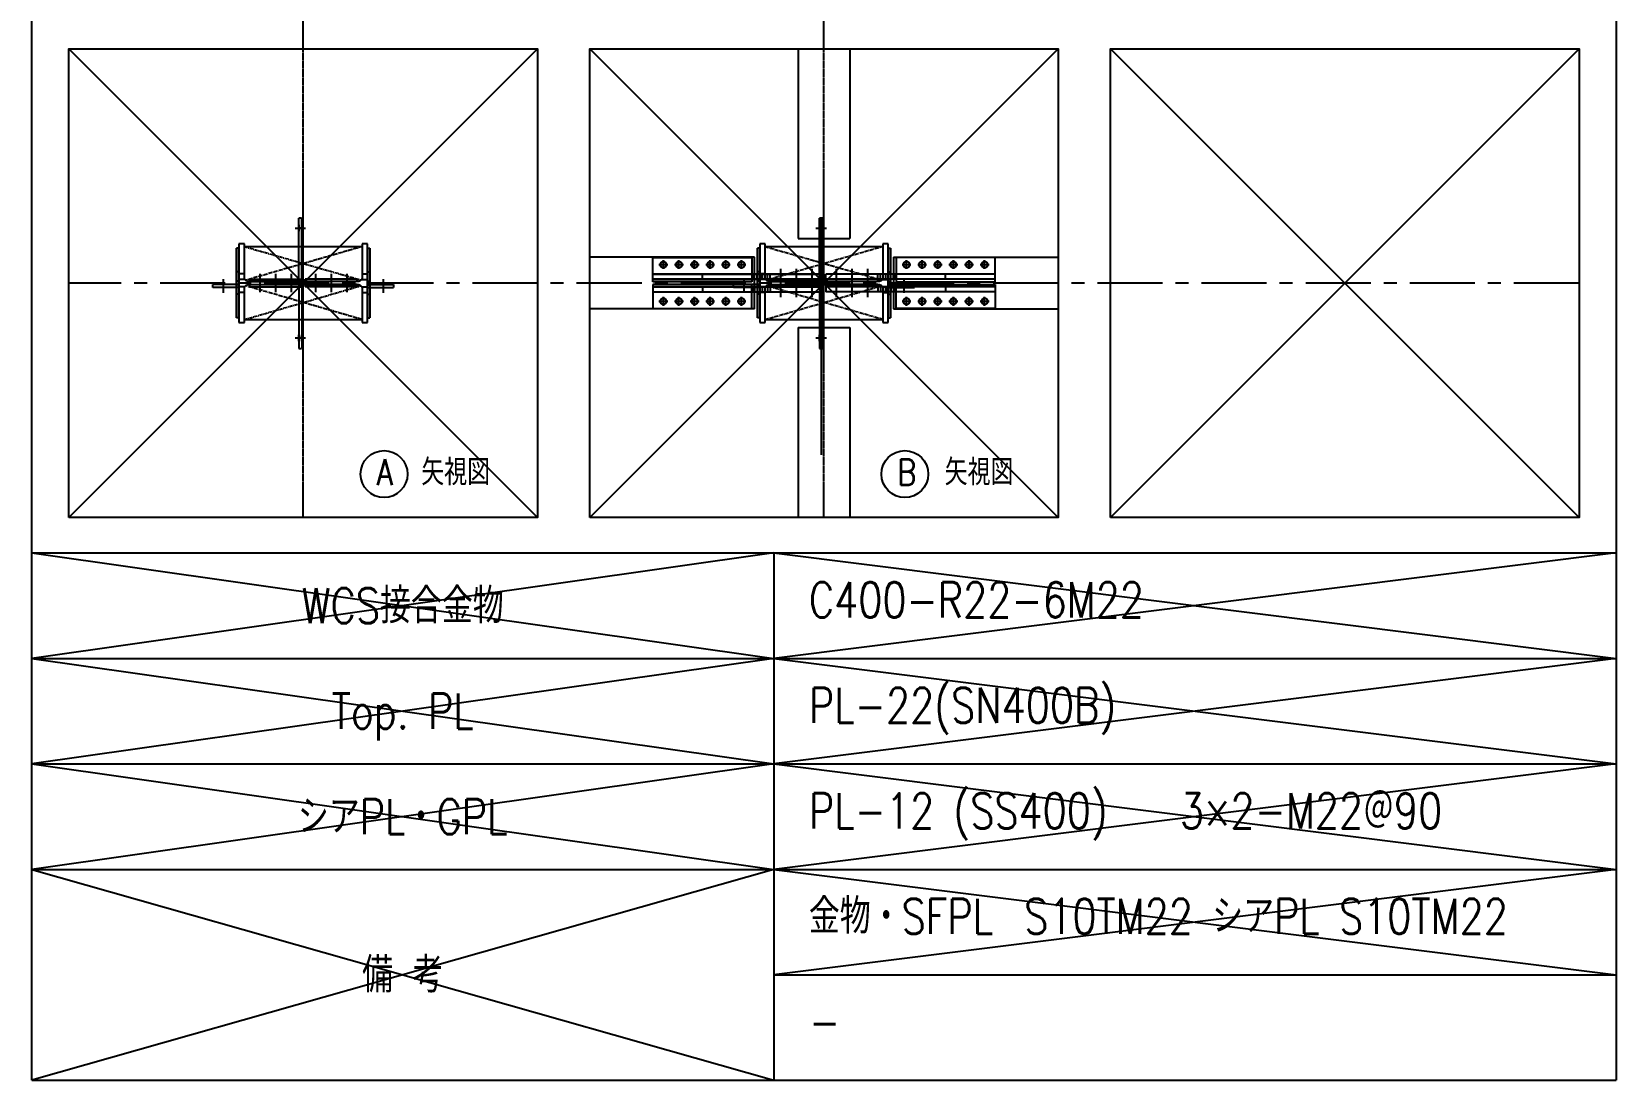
# Model space of a CAD drawing. Extents: x -668440 to 1010955, y -1678500 to 210463.
# Drawn here: x -658440 to -597578, y -1090693 to -1050424 of the extents above; entities that cross this region are included whole.
import ezdxf
from ezdxf.enums import TextEntityAlignment as Align

# ---------------------------------------------------------------- set-up
doc = ezdxf.new("R2010")
doc.units = 0
doc.header["$MEASUREMENT"] = 0
doc.linetypes.add('CENTER', pattern=[2, 1.25, -0.25, 0.25, -0.25])
doc.linetypes.add('HASEN_S', pattern=[2, 1.5, -0.5])
doc.layers.get('0').update_dxf_attribs({"color": 3, "linetype": 'CONTINUOUS'})
doc.layers.add('00_ADDL', color=253, linetype='CONTINUOUS', plot=False)
for name, color, linetype in [('00_詳細', 7, 'CONTINUOUS'), ('100', 5, 'CENTER'), ('_1-1_L-CL', 3, 'CONTINUOUS'), ('_1-3_L-CS', 1, 'CONTINUOUS'), ('_1-B_TXT1', 3, 'CONTINUOUS'), ('_1-C_INP1', 3, 'CONTINUOUS'), ('_4-7_CS-H', 4, 'HASEN_S'), ('BEAM_H-596x199x10x15x13', 7, 'CONTINUOUS'), ('BOLT', 4, 'CONTINUOUS'), ('C400-N19-6M22_d', 7, 'CONTINUOUS'), ('C400-N19-6M22_u', 7, 'CONTINUOUS'), ('cfhole_d', 7, 'CONTINUOUS'), ('cfhole_u', 7, 'CONTINUOUS'), ('cfr_d', 7, 'CONTINUOUS'), ('cfr_u', 7, 'CONTINUOUS'), ('COL_H-494x302x13x21x13', 7, 'CONTINUOUS'), ('cwr_d', 7, 'CONTINUOUS'), ('cwr_u', 7, 'CONTINUOUS'), ('SH400-12-6-0-M22@60(0.0)', 7, 'CONTINUOUS'), ('修正2022年4月20日', 2, 'CONTINUOUS')]:
    doc.layers.add(name, color=color, linetype=linetype)
doc.styles.add('S000', font='simplex.shx', dxfattribs={"width": 0.7, "bigfont": 'extfont2.shx'})
doc.styles.add('S020', font='simplex.shx', dxfattribs={"width": 0.8, "height": 100, "bigfont": 'extfont2.shx'})

# ---------------------------------------------------------------- blocks, each defined once
blk = doc.blocks.new('剛接合部C1Y')
for p, q in [((-232913.84825, -413694.07507), (-232913.84825, -402309.07507)), ((-232096.77238, -410492.4084), (-231644.77238, -410492.4084)), ((-230096.77238, -410492.4084), (-229644.77238, -410492.4084)), ((-232096.77238, -410772.4084), (-231644.77238, -410772.4084)), ((-230096.77238, -410772.4084), (-229644.77238, -410772.4084))]:
    blk.add_line(p, q)
at = {"linetype": 'CENTER', "ltscale": 10}
for p, q in [((-232096.77238, -410492.4084), (-231648.27238, -410620.9084)), ((-231644.77238, -410492.4084), (-232092.27238, -410621.9084)), ((-230096.77238, -410492.4084), (-229648.27238, -410620.9084)), ((-229644.77238, -410492.4084), (-230092.27238, -410621.9084)), ((-232096.77238, -410772.4084), (-231649.27238, -410642.9084)), ((-231644.77238, -410772.4084), (-232092.27238, -410642.9084)), ((-230096.77238, -410772.4084), (-229649.27238, -410642.9084)), ((-229644.77238, -410772.4084), (-230092.27238, -410642.9084))]:
    blk.add_line(p, q, dxfattribs=at)
at = {"layer": '00_ADDL'}
for p, q in [((-232770.77238, -409732.4084), (-230970.77238, -411532.4084)), ((-230970.77238, -409732.4084), (-232770.77238, -411532.4084)), ((-230770.77238, -409732.4084), (-228970.77238, -411532.4084)), ((-228970.77238, -409732.4084), (-230770.77238, -411532.4084)), ((-228770.77238, -409732.4084), (-226970.77238, -411532.4084)), ((-226970.77238, -409732.4084), (-228770.77238, -411532.4084)), ((-232913.84825, -411669.07507), (-230063.84825, -412074.07507)), ((-230063.84825, -411669.07507), (-232913.84825, -412074.07507)), ((-230063.84825, -411669.07507), (-226827.6965, -412074.07507)), ((-226827.6965, -411669.07507), (-230063.84825, -412074.07507)), ((-232913.84825, -412074.07507), (-230063.84825, -412479.07507)), ((-230063.84825, -412074.07507), (-232913.84825, -412479.07507)), ((-230063.84825, -412074.07507), (-226827.6965, -412479.07507)), ((-226827.6965, -412074.07507), (-230063.84825, -412479.07507)), ((-232913.84825, -412479.07507), (-230063.84825, -412884.07507)), ((-230063.84825, -412479.07507), (-232913.84825, -412884.07507)), ((-230063.84825, -412479.07507), (-226827.6965, -412884.07507)), ((-226827.6965, -412479.07507), (-230063.84825, -412884.07507)), ((-232913.84825, -412884.07507), (-230063.84825, -413694.07507)), ((-230063.84825, -412884.07507), (-232913.84825, -413694.07507)), ((-230063.84825, -412884.07507), (-226827.6965, -413289.07507)), ((-226827.6965, -412884.07507), (-230063.84825, -413289.07507))]:
    blk.add_line(p, q, dxfattribs=at)
at = {"layer": '00_ADDL', "transparency": 33554661}
for p, q in [((-229881.77238, -410381.4084), (-229881.77238, -411292.33656)), ((-231875.77238, -410421.4084), (-231887.77238, -410421.4084)), ((-229875.77238, -410421.4084), (-229887.77238, -410421.4084)), ((-231875.77238, -410843.4084), (-231887.77238, -410843.4084)), ((-229875.77238, -410843.4084), (-229887.77238, -410843.4084))]:
    blk.add_line(p, q, dxfattribs=at)
at = {"layer": '00_ADDL'}
for points in [[(-232770.77238, -411532.4084), (-232770.77238, -409732.4084), (-230970.77238, -409732.4084), (-230970.77238, -411532.4084)], [(-230770.77238, -411532.4084), (-230770.77238, -409732.4084), (-228970.77238, -409732.4084), (-228970.77238, -411532.4084)], [(-228770.77238, -411532.4084), (-228770.77238, -409732.4084), (-226970.77238, -409732.4084), (-226970.77238, -411532.4084)]]:
    blk.add_lwpolyline(points, close=True, dxfattribs=at)
at = {"layer": '00_詳細'}
for p, q in [((-229970.27238, -409732.4084), (-229970.27238, -410461.4084)), ((-229771.27238, -409732.4084), (-229771.27238, -410461.4084)), ((-229970.27238, -410461.4084), (-229771.27238, -410461.4084)), ((-229970.27238, -410803.4084), (-229970.27238, -411532.4084)), ((-229970.27238, -410803.4084), (-229771.27238, -410803.4084)), ((-229771.27238, -410803.4084), (-229771.27238, -411532.4084))]:
    blk.add_line(p, q, dxfattribs=at)
at = {"layer": '100'}
for p, q in [((-231870.77238, -411532.4084), (-231870.77238, -407799.07507)), ((-229870.77238, -411532.4084), (-229870.77238, -407799.07507))]:
    blk.add_line(p, q, dxfattribs=at)
at = {"layer": '100', "linetype": 'CENTER', "ltscale": 200}
blk.add_line((-226970.77238, -410632.4084), (-232770.77238, -410632.4084), dxfattribs=at)
at = {"layer": '_1-1_L-CL'}
for p, q in [((-226827.6965, -402309.07507), (-226827.6965, -413694.07507)), ((-230063.84825, -411669.07507), (-230063.84825, -413694.07507)), ((-232913.84825, -412074.07507), (-226827.6965, -412074.07507)), ((-232913.84825, -412479.07507), (-226827.6965, -412479.07507)), ((-232913.84825, -412884.07507), (-226827.6965, -412884.07507)), ((-230063.84825, -413289.07507), (-226827.6965, -413289.07507)), ((-232913.84825, -413694.07507), (-226827.6965, -413694.07507))]:
    blk.add_line(p, q, dxfattribs=at)
at = {"layer": '_1-3_L-CS', "ltscale": 10}
for centre in [(-231560.48079, -411366.05394), (-229560.48079, -411366.05394)]:
    blk.add_circle(centre, 90, dxfattribs=at)
at = {"layer": '_4-7_CS-H', "ltscale": 0.5}
for p, q in [((-231887.77238, -410627.4084), (-231887.77238, -410381.4084)), ((-231887.77238, -410381.4084), (-231875.77238, -410381.4084)), ((-231875.77238, -410627.4084), (-231875.77238, -410381.4084)), ((-229887.77238, -410381.4084), (-229875.77238, -410381.4084)), ((-229887.77238, -410627.4084), (-229887.77238, -410381.4084)), ((-229875.77238, -410627.4084), (-229875.77238, -410381.4084)), ((-231887.77238, -410637.4084), (-231887.77238, -410883.4084)), ((-231875.77238, -410637.4084), (-231875.77238, -410883.4084)), ((-229887.77238, -410637.4084), (-229887.77238, -410883.4084)), ((-229875.77238, -410637.4084), (-229875.77238, -410883.4084)), ((-231887.77238, -410883.4084), (-231875.77238, -410883.4084)), ((-229887.77238, -410883.4084), (-229875.77238, -410883.4084))]:
    blk.add_line(p, q, dxfattribs=at)
at = {"layer": '_4-7_CS-H', "ltscale": 0.5, "extrusion": (1, -2e-15, 0)}
for centre in [(-410421.4084, 0, -231887.77238), (-410421.4084, 0, -231875.77238), (-410421.4084, 0, -229887.77238), (-410421.4084, 0, -229875.77238)]:
    blk.add_circle(centre, 12, dxfattribs=at)
at = {"layer": '_4-7_CS-H', "ltscale": 0.5, "extrusion": (1, 2e-15, 0)}
for centre in [(-410843.4084, 0, -231887.77238), (-410843.4084, 0, -231875.77238), (-410843.4084, 0, -229887.77238), (-410843.4084, 0, -229875.77238)]:
    blk.add_circle(centre, 12, dxfattribs=at)
at = {"layer": 'BEAM_H-596x199x10x15x13'}
for p, q in [((-230137.77238, -410533.4084), (-230770.77238, -410533.4084)), ((-230137.77238, -410731.4084), (-230137.77238, -410533.4084)), ((-229603.77238, -410533.4084), (-228970.77238, -410533.4084)), ((-229603.77238, -410533.4084), (-229603.77238, -410731.4084)), ((-230137.77238, -410731.4084), (-230770.77238, -410731.4084)), ((-229603.77238, -410731.4084), (-228970.77238, -410731.4084))]:
    blk.add_line(p, q, dxfattribs=at)
at = {"layer": 'BOLT'}
for p, q in [((-231901.77238, -410421.4084, -40), (-231861.77238, -410421.4084, -40)), ((-229901.77238, -410421.4084, -40), (-229861.77238, -410421.4084, -40)), ((-230504.77238, -410561.4084), (-230470.77238, -410561.4084)), ((-230487.77238, -410578.4084), (-230487.77238, -410544.4084)), ((-230444.77238, -410561.4084), (-230410.77238, -410561.4084)), ((-230427.77238, -410578.4084), (-230427.77238, -410544.4084)), ((-230384.77238, -410561.4084), (-230350.77238, -410561.4084)), ((-230367.77238, -410578.4084), (-230367.77238, -410544.4084)), ((-230324.77238, -410561.4084), (-230290.77238, -410561.4084)), ((-230307.77238, -410578.4084), (-230307.77238, -410544.4084)), ((-230264.77238, -410561.4084), (-230230.77238, -410561.4084)), ((-230247.77238, -410578.4084), (-230247.77238, -410544.4084)), ((-230204.77238, -410561.4084), (-230170.77238, -410561.4084)), ((-230187.77238, -410578.4084), (-230187.77238, -410544.4084)), ((-229570.77238, -410561.4084), (-229536.77238, -410561.4084)), ((-229553.77238, -410578.4084), (-229553.77238, -410544.4084)), ((-229510.77238, -410561.4084), (-229476.77238, -410561.4084)), ((-229493.77238, -410578.4084), (-229493.77238, -410544.4084)), ((-229450.77238, -410561.4084), (-229416.77238, -410561.4084)), ((-229433.77238, -410578.4084), (-229433.77238, -410544.4084)), ((-229390.77238, -410561.4084), (-229356.77238, -410561.4084)), ((-229373.77238, -410578.4084), (-229373.77238, -410544.4084)), ((-229330.77238, -410561.4084), (-229296.77238, -410561.4084)), ((-229313.77238, -410578.4084), (-229313.77238, -410544.4084)), ((-229270.77238, -410561.4084), (-229236.77238, -410561.4084)), ((-229253.77238, -410578.4084), (-229253.77238, -410544.4084)), ((-232177.77238, -410669.4084), (-232177.77238, -410617.4084)), ((-232037.77238, -410596.4084), (-232037.77238, -410667.4084)), ((-231977.77238, -410596.4084), (-231977.77238, -410667.4084)), ((-231917.77238, -410596.4084), (-231917.77238, -410667.4084)), ((-231823.77238, -410596.4084), (-231823.77238, -410667.4084)), ((-231763.77238, -410596.4084), (-231763.77238, -410667.4084)), ((-231703.77238, -410596.4084), (-231703.77238, -410667.4084)), ((-231563.77238, -410617.4084), (-231563.77238, -410669.4084)), ((-230177.77238, -410669.4084), (-230177.77238, -410617.4084)), ((-230037.77238, -410577.4084), (-230037.77238, -410686.4084)), ((-229977.77238, -410577.4084), (-229977.77238, -410686.4084)), ((-229917.77238, -410577.4084), (-229917.77238, -410686.4084)), ((-229823.77238, -410577.4084), (-229823.77238, -410686.4084)), ((-229763.77238, -410577.4084), (-229763.77238, -410686.4084)), ((-229703.77238, -410577.4084), (-229703.77238, -410686.4084)), ((-229563.77238, -410617.4084), (-229563.77238, -410669.4084)), ((-230487.77238, -410719.4084), (-230487.77238, -410685.4084)), ((-230427.77238, -410719.4084), (-230427.77238, -410685.4084)), ((-230367.77238, -410719.4084), (-230367.77238, -410685.4084)), ((-230307.77238, -410719.4084), (-230307.77238, -410685.4084)), ((-230247.77238, -410719.4084), (-230247.77238, -410685.4084)), ((-230187.77238, -410719.4084), (-230187.77238, -410685.4084)), ((-229553.77238, -410719.4084), (-229553.77238, -410685.4084)), ((-229493.77238, -410719.4084), (-229493.77238, -410685.4084)), ((-229433.77238, -410719.4084), (-229433.77238, -410685.4084)), ((-229373.77238, -410719.4084), (-229373.77238, -410685.4084)), ((-229313.77238, -410719.4084), (-229313.77238, -410685.4084)), ((-229253.77238, -410719.4084), (-229253.77238, -410685.4084)), ((-230504.77238, -410702.4084), (-230470.77238, -410702.4084)), ((-230444.77238, -410702.4084), (-230410.77238, -410702.4084)), ((-230384.77238, -410702.4084), (-230350.77238, -410702.4084)), ((-230324.77238, -410702.4084), (-230290.77238, -410702.4084)), ((-230264.77238, -410702.4084), (-230230.77238, -410702.4084)), ((-230204.77238, -410702.4084), (-230170.77238, -410702.4084)), ((-229570.77238, -410702.4084), (-229536.77238, -410702.4084)), ((-229510.77238, -410702.4084), (-229476.77238, -410702.4084)), ((-229450.77238, -410702.4084), (-229416.77238, -410702.4084)), ((-229390.77238, -410702.4084), (-229356.77238, -410702.4084)), ((-229330.77238, -410702.4084), (-229296.77238, -410702.4084)), ((-229270.77238, -410702.4084), (-229236.77238, -410702.4084)), ((-231901.77238, -410843.4084, -40), (-231861.77238, -410843.4084, -40)), ((-229901.77238, -410843.4084, -40), (-229861.77238, -410843.4084, -40))]:
    blk.add_line(p, q, dxfattribs=at)
at = {"layer": 'C400-N19-6M22_d'}
for p, q in [((-230527.77238, -410627.4084), (-230527.77238, -410534.4084)), ((-230527.77238, -410534.4084), (-230147.77238, -410534.4084)), ((-230147.77238, -410534.4084), (-230147.77238, -410627.4084)), ((-229593.77238, -410534.4084), (-229593.77238, -410627.4084)), ((-229213.77238, -410534.4084), (-229593.77238, -410534.4084)), ((-229213.77238, -410627.4084), (-229213.77238, -410534.4084)), ((-230527.77238, -410598.4084), (-229877.77238, -410598.4084)), ((-230527.77238, -410617.4084), (-229877.77238, -410617.4084)), ((-230147.77238, -410627.4084), (-230527.77238, -410627.4084)), ((-230337.77238, -410617.4084), (-230337.77238, -410598.4084)), ((-230145.77238, -410617.4084), (-230145.77238, -410598.4084)), ((-230144.77238, -410617.4084), (-230144.77238, -410598.4084)), ((-230137.77238, -410617.4084), (-230137.77238, -410598.4084)), ((-230127.77238, -410617.4084), (-230127.77238, -410598.4084)), ((-230117.77238, -410617.4084), (-230117.77238, -410598.4084)), ((-230107.77238, -410617.4084), (-230107.77238, -410598.4084)), ((-230097.77238, -410617.4084), (-230097.77238, -410598.4084)), ((-230087.77238, -410617.4084), (-230087.77238, -410598.4084)), ((-230077.77238, -410617.4084), (-230077.77238, -410598.4084)), ((-229877.77238, -410617.4084), (-229877.77238, -410598.4084)), ((-229863.77238, -410617.4084), (-229863.77238, -410598.4084)), ((-229213.77238, -410598.4084), (-229863.77238, -410598.4084)), ((-229213.77238, -410617.4084), (-229863.77238, -410617.4084)), ((-229663.77238, -410617.4084), (-229663.77238, -410598.4084)), ((-229653.77238, -410617.4084), (-229653.77238, -410598.4084)), ((-229643.77238, -410617.4084), (-229643.77238, -410598.4084)), ((-229633.77238, -410617.4084), (-229633.77238, -410598.4084)), ((-229623.77238, -410617.4084), (-229623.77238, -410598.4084)), ((-229613.77238, -410617.4084), (-229613.77238, -410598.4084)), ((-229603.77238, -410617.4084), (-229603.77238, -410598.4084)), ((-229596.77238, -410617.4084), (-229596.77238, -410598.4084)), ((-229595.77238, -410617.4084), (-229595.77238, -410598.4084)), ((-229593.77238, -410627.4084), (-229213.77238, -410627.4084)), ((-229403.77238, -410617.4084), (-229403.77238, -410598.4084)), ((-230147.77238, -410637.4084), (-230527.77238, -410637.4084)), ((-230527.77238, -410637.4084), (-230527.77238, -410730.4084)), ((-229877.77238, -410647.4084), (-230527.77238, -410647.4084)), ((-230527.77238, -410666.4084), (-229877.77238, -410666.4084)), ((-230337.77238, -410647.4084), (-230337.77238, -410666.4084)), ((-230147.77238, -410730.4084), (-230147.77238, -410637.4084)), ((-230145.77238, -410647.4084), (-230145.77238, -410666.4084)), ((-230144.77238, -410647.4084), (-230144.77238, -410666.4084)), ((-230137.77238, -410647.4084), (-230137.77238, -410666.4084)), ((-230127.77238, -410647.4084), (-230127.77238, -410666.4084)), ((-230117.77238, -410647.4084), (-230117.77238, -410666.4084)), ((-230107.77238, -410647.4084), (-230107.77238, -410666.4084)), ((-230097.77238, -410647.4084), (-230097.77238, -410666.4084)), ((-230087.77238, -410647.4084), (-230087.77238, -410666.4084)), ((-230077.77238, -410647.4084), (-230077.77238, -410666.4084)), ((-229877.77238, -410647.4084), (-229877.77238, -410666.4084)), ((-229213.77238, -410647.4084), (-229863.77238, -410647.4084)), ((-229863.77238, -410647.4084), (-229863.77238, -410666.4084)), ((-229213.77238, -410666.4084), (-229863.77238, -410666.4084)), ((-229663.77238, -410647.4084), (-229663.77238, -410666.4084)), ((-229653.77238, -410647.4084), (-229653.77238, -410666.4084)), ((-229643.77238, -410647.4084), (-229643.77238, -410666.4084)), ((-229633.77238, -410647.4084), (-229633.77238, -410666.4084)), ((-229623.77238, -410647.4084), (-229623.77238, -410666.4084)), ((-229613.77238, -410647.4084), (-229613.77238, -410666.4084)), ((-229603.77238, -410647.4084), (-229603.77238, -410666.4084)), ((-229596.77238, -410647.4084), (-229596.77238, -410666.4084)), ((-229595.77238, -410647.4084), (-229595.77238, -410666.4084)), ((-229593.77238, -410730.4084), (-229593.77238, -410637.4084)), ((-229593.77238, -410637.4084), (-229213.77238, -410637.4084)), ((-229403.77238, -410647.4084), (-229403.77238, -410666.4084)), ((-229213.77238, -410637.4084), (-229213.77238, -410730.4084)), ((-230527.77238, -410730.4084), (-230147.77238, -410730.4084)), ((-229213.77238, -410730.4084), (-229593.77238, -410730.4084))]:
    blk.add_line(p, q, dxfattribs=at)
for centre in [(-230487.77238, -410561.9084), (-230427.77238, -410561.9084), (-230367.77238, -410561.9084), (-230307.77238, -410561.9084), (-230247.77238, -410561.9084), (-230187.77238, -410561.9084), (-229553.77238, -410561.9084), (-229493.77238, -410561.9084), (-229433.77238, -410561.9084), (-229373.77238, -410561.9084), (-229313.77238, -410561.9084), (-229253.77238, -410561.9084), (-230487.77238, -410702.9084), (-230427.77238, -410702.9084), (-230367.77238, -410702.9084), (-230307.77238, -410702.9084), (-230247.77238, -410702.9084), (-230187.77238, -410702.9084), (-229553.77238, -410702.9084), (-229493.77238, -410702.9084), (-229433.77238, -410702.9084), (-229373.77238, -410702.9084), (-229313.77238, -410702.9084), (-229253.77238, -410702.9084)]:
    blk.add_circle(centre, 12, dxfattribs=at)
at = {"layer": 'C400-N19-6M22_u'}
for p, q in [((-230527.77238, -410627.4084), (-230527.77238, -410534.4084)), ((-230527.77238, -410534.4084), (-230147.77238, -410534.4084)), ((-230147.77238, -410534.4084), (-230147.77238, -410627.4084)), ((-229593.77238, -410534.4084), (-229593.77238, -410627.4084)), ((-229213.77238, -410534.4084), (-229593.77238, -410534.4084)), ((-229213.77238, -410627.4084), (-229213.77238, -410534.4084)), ((-229877.77238, -410598.4084), (-230527.77238, -410598.4084)), ((-229877.77238, -410617.4084), (-230527.77238, -410617.4084)), ((-230147.77238, -410627.4084), (-230527.77238, -410627.4084)), ((-230337.77238, -410617.4084), (-230337.77238, -410598.4084)), ((-230145.77238, -410617.4084), (-230145.77238, -410598.4084)), ((-230144.77238, -410617.4084), (-230144.77238, -410598.4084)), ((-230137.77238, -410617.4084), (-230137.77238, -410598.4084)), ((-230127.77238, -410617.4084), (-230127.77238, -410598.4084)), ((-230117.77238, -410617.4084), (-230117.77238, -410598.4084)), ((-230107.77238, -410617.4084), (-230107.77238, -410598.4084)), ((-230097.77238, -410617.4084), (-230097.77238, -410598.4084)), ((-230087.77238, -410617.4084), (-230087.77238, -410598.4084)), ((-230077.77238, -410617.4084), (-230077.77238, -410598.4084)), ((-229877.77238, -410617.4084), (-229877.77238, -410598.4084)), ((-229863.77238, -410617.4084), (-229863.77238, -410598.4084)), ((-229213.77238, -410598.4084), (-229863.77238, -410598.4084)), ((-229213.77238, -410617.4084), (-229863.77238, -410617.4084)), ((-229663.77238, -410617.4084), (-229663.77238, -410598.4084)), ((-229653.77238, -410617.4084), (-229653.77238, -410598.4084)), ((-229643.77238, -410617.4084), (-229643.77238, -410598.4084)), ((-229633.77238, -410617.4084), (-229633.77238, -410598.4084)), ((-229623.77238, -410617.4084), (-229623.77238, -410598.4084)), ((-229613.77238, -410617.4084), (-229613.77238, -410598.4084)), ((-229603.77238, -410617.4084), (-229603.77238, -410598.4084)), ((-229596.77238, -410617.4084), (-229596.77238, -410598.4084)), ((-229595.77238, -410617.4084), (-229595.77238, -410598.4084)), ((-229593.77238, -410627.4084), (-229213.77238, -410627.4084)), ((-229403.77238, -410617.4084), (-229403.77238, -410598.4084)), ((-230147.77238, -410637.4084), (-230527.77238, -410637.4084)), ((-230527.77238, -410637.4084), (-230527.77238, -410730.4084)), ((-230527.77238, -410647.4084), (-229877.77238, -410647.4084)), ((-230527.77238, -410666.4084), (-229877.77238, -410666.4084)), ((-230337.77238, -410647.4084), (-230337.77238, -410666.4084)), ((-230147.77238, -410730.4084), (-230147.77238, -410637.4084)), ((-230145.77238, -410647.4084), (-230145.77238, -410666.4084)), ((-230144.77238, -410647.4084), (-230144.77238, -410666.4084)), ((-230137.77238, -410647.4084), (-230137.77238, -410666.4084)), ((-230127.77238, -410647.4084), (-230127.77238, -410666.4084)), ((-230117.77238, -410647.4084), (-230117.77238, -410666.4084)), ((-230107.77238, -410647.4084), (-230107.77238, -410666.4084)), ((-230097.77238, -410647.4084), (-230097.77238, -410666.4084)), ((-230087.77238, -410647.4084), (-230087.77238, -410666.4084)), ((-230077.77238, -410647.4084), (-230077.77238, -410666.4084)), ((-229877.77238, -410647.4084), (-229877.77238, -410666.4084)), ((-229213.77238, -410647.4084), (-229863.77238, -410647.4084)), ((-229863.77238, -410647.4084), (-229863.77238, -410666.4084)), ((-229213.77238, -410666.4084), (-229863.77238, -410666.4084)), ((-229663.77238, -410647.4084), (-229663.77238, -410666.4084)), ((-229653.77238, -410647.4084), (-229653.77238, -410666.4084)), ((-229643.77238, -410647.4084), (-229643.77238, -410666.4084)), ((-229633.77238, -410647.4084), (-229633.77238, -410666.4084)), ((-229623.77238, -410647.4084), (-229623.77238, -410666.4084)), ((-229613.77238, -410647.4084), (-229613.77238, -410666.4084)), ((-229603.77238, -410647.4084), (-229603.77238, -410666.4084)), ((-229596.77238, -410647.4084), (-229596.77238, -410666.4084)), ((-229595.77238, -410647.4084), (-229595.77238, -410666.4084)), ((-229593.77238, -410730.4084), (-229593.77238, -410637.4084)), ((-229593.77238, -410637.4084), (-229213.77238, -410637.4084)), ((-229403.77238, -410647.4084), (-229403.77238, -410666.4084)), ((-229213.77238, -410637.4084), (-229213.77238, -410730.4084)), ((-230527.77238, -410730.4084), (-230147.77238, -410730.4084)), ((-229213.77238, -410730.4084), (-229593.77238, -410730.4084))]:
    blk.add_line(p, q, dxfattribs=at)
at = {"layer": 'C400-N19-6M22_u', "extrusion": (0, 0, -1)}
for centre in [(230487.77238, -410561.9084), (230427.77238, -410561.9084), (230367.77238, -410561.9084), (230307.77238, -410561.9084), (230247.77238, -410561.9084), (230187.77238, -410561.9084), (229553.77238, -410561.9084), (229493.77238, -410561.9084), (229433.77238, -410561.9084), (229373.77238, -410561.9084), (229313.77238, -410561.9084), (229253.77238, -410561.9084), (230487.77238, -410702.9084), (230427.77238, -410702.9084), (230367.77238, -410702.9084), (230307.77238, -410702.9084), (230247.77238, -410702.9084), (230187.77238, -410702.9084), (229553.77238, -410702.9084), (229493.77238, -410702.9084), (229433.77238, -410702.9084), (229373.77238, -410702.9084), (229313.77238, -410702.9084), (229253.77238, -410702.9084)]:
    blk.add_circle(centre, 12, dxfattribs=at)
at = {"layer": 'cfhole_d'}
for p, q in [((-232117.77238, -410618.4084), (-232117.77238, -410596.4084)), ((-232096.77238, -410596.4084), (-232117.77238, -410596.4084)), ((-232095.10571, -410618.4084), (-232117.77238, -410618.4084)), ((-231646.43904, -410618.4084), (-231623.77238, -410618.4084)), ((-231644.77238, -410596.4084), (-231623.77238, -410596.4084)), ((-231623.77238, -410596.4084), (-231623.77238, -410618.4084)), ((-230117.77238, -410618.4084), (-230117.77238, -410596.4084)), ((-230096.77238, -410596.4084), (-230117.77238, -410596.4084)), ((-230095.10571, -410618.4084), (-230117.77238, -410618.4084)), ((-229646.43904, -410618.4084), (-229623.77238, -410618.4084)), ((-229644.77238, -410596.4084), (-229623.77238, -410596.4084)), ((-229623.77238, -410596.4084), (-229623.77238, -410618.4084)), ((-232117.77238, -410668.4084), (-232117.77238, -410646.4084)), ((-232095.10571, -410646.4084), (-232117.77238, -410646.4084)), ((-232096.77238, -410668.4084), (-232117.77238, -410668.4084)), ((-231646.43904, -410646.4084), (-231623.77238, -410646.4084)), ((-231644.77238, -410668.4084), (-231623.77238, -410668.4084)), ((-231623.77238, -410646.4084), (-231623.77238, -410668.4084)), ((-230117.77238, -410668.4084), (-230117.77238, -410646.4084)), ((-230095.10571, -410646.4084), (-230117.77238, -410646.4084)), ((-230096.77238, -410668.4084), (-230117.77238, -410668.4084)), ((-229646.43904, -410646.4084), (-229623.77238, -410646.4084)), ((-229644.77238, -410668.4084), (-229623.77238, -410668.4084)), ((-229623.77238, -410646.4084), (-229623.77238, -410668.4084))]:
    blk.add_line(p, q, dxfattribs=at)
at = {"layer": 'cfhole_u'}
for p, q in [((-232117.77238, -410618.4084), (-232117.77238, -410596.4084)), ((-232096.77238, -410596.4084), (-232117.77238, -410596.4084)), ((-232095.10571, -410618.4084), (-232117.77238, -410618.4084)), ((-231646.43904, -410618.4084), (-231623.77238, -410618.4084)), ((-231644.77238, -410596.4084), (-231623.77238, -410596.4084)), ((-231623.77238, -410596.4084), (-231623.77238, -410618.4084)), ((-230117.77238, -410618.4084), (-230117.77238, -410596.4084)), ((-230096.77238, -410596.4084), (-230117.77238, -410596.4084)), ((-230095.10571, -410618.4084), (-230117.77238, -410618.4084)), ((-229646.43904, -410618.4084), (-229623.77238, -410618.4084)), ((-229644.77238, -410596.4084), (-229623.77238, -410596.4084)), ((-229623.77238, -410596.4084), (-229623.77238, -410618.4084)), ((-232117.77238, -410668.4084), (-232117.77238, -410646.4084)), ((-232095.10571, -410646.4084), (-232117.77238, -410646.4084)), ((-232096.77238, -410668.4084), (-232117.77238, -410668.4084)), ((-231646.43904, -410646.4084), (-231623.77238, -410646.4084)), ((-231644.77238, -410668.4084), (-231623.77238, -410668.4084)), ((-231623.77238, -410646.4084), (-231623.77238, -410668.4084)), ((-230117.77238, -410668.4084), (-230117.77238, -410646.4084)), ((-230095.10571, -410646.4084), (-230117.77238, -410646.4084)), ((-230096.77238, -410668.4084), (-230117.77238, -410668.4084)), ((-229646.43904, -410646.4084), (-229623.77238, -410646.4084)), ((-229644.77238, -410668.4084), (-229623.77238, -410668.4084)), ((-229623.77238, -410646.4084), (-229623.77238, -410668.4084))]:
    blk.add_line(p, q, dxfattribs=at)
at = {"layer": 'cfr_d'}
for p, q in [((-232126.77238, -410766.4084), (-232126.77238, -410498.4084)), ((-232117.77238, -410498.4084), (-232126.77238, -410498.4084)), ((-232117.77238, -410766.4084), (-232117.77238, -410498.4084)), ((-231623.77238, -410498.4084), (-231623.77238, -410766.4084)), ((-231623.77238, -410498.4084), (-231614.77238, -410498.4084)), ((-231614.77238, -410498.4084), (-231614.77238, -410766.4084)), ((-230126.77238, -410766.4084), (-230126.77238, -410498.4084)), ((-230117.77238, -410498.4084), (-230126.77238, -410498.4084)), ((-230117.77238, -410766.4084), (-230117.77238, -410498.4084)), ((-229623.77238, -410498.4084), (-229623.77238, -410766.4084)), ((-229623.77238, -410498.4084), (-229614.77238, -410498.4084)), ((-229614.77238, -410498.4084), (-229614.77238, -410766.4084)), ((-232117.77238, -410589.4084), (-232126.77238, -410589.4084)), ((-232117.77238, -410625.4084), (-232126.77238, -410625.4084)), ((-231623.77238, -410589.4084), (-231614.77238, -410589.4084)), ((-231623.77238, -410625.4084), (-231614.77238, -410625.4084)), ((-230117.77238, -410589.4084), (-230126.77238, -410589.4084)), ((-230117.77238, -410625.4084), (-230126.77238, -410625.4084)), ((-229623.77238, -410589.4084), (-229614.77238, -410589.4084)), ((-229623.77238, -410625.4084), (-229614.77238, -410625.4084)), ((-232117.77238, -410639.4084), (-232126.77238, -410639.4084)), ((-232117.77238, -410675.4084), (-232126.77238, -410675.4084)), ((-231623.77238, -410639.4084), (-231614.77238, -410639.4084)), ((-231623.77238, -410675.4084), (-231614.77238, -410675.4084)), ((-230117.77238, -410639.4084), (-230126.77238, -410639.4084)), ((-230117.77238, -410675.4084), (-230126.77238, -410675.4084)), ((-229623.77238, -410639.4084), (-229614.77238, -410639.4084)), ((-229623.77238, -410675.4084), (-229614.77238, -410675.4084)), ((-232117.77238, -410766.4084), (-232126.77238, -410766.4084)), ((-231623.77238, -410766.4084), (-231614.77238, -410766.4084)), ((-230117.77238, -410766.4084), (-230126.77238, -410766.4084)), ((-229623.77238, -410766.4084), (-229614.77238, -410766.4084))]:
    blk.add_line(p, q, dxfattribs=at)
at = {"layer": 'cfr_u'}
for p, q in [((-232126.77238, -410766.4084), (-232126.77238, -410498.4084)), ((-232117.77238, -410498.4084), (-232126.77238, -410498.4084)), ((-232117.77238, -410766.4084), (-232117.77238, -410498.4084)), ((-231623.77238, -410498.4084), (-231623.77238, -410766.4084)), ((-231623.77238, -410498.4084), (-231614.77238, -410498.4084)), ((-231614.77238, -410498.4084), (-231614.77238, -410766.4084)), ((-230126.77238, -410766.4084), (-230126.77238, -410498.4084)), ((-230117.77238, -410498.4084), (-230126.77238, -410498.4084)), ((-230117.77238, -410766.4084), (-230117.77238, -410498.4084)), ((-229623.77238, -410498.4084), (-229623.77238, -410766.4084)), ((-229623.77238, -410498.4084), (-229614.77238, -410498.4084)), ((-229614.77238, -410498.4084), (-229614.77238, -410766.4084)), ((-232117.77238, -410589.4084), (-232126.77238, -410589.4084)), ((-232117.77238, -410625.4084), (-232126.77238, -410625.4084)), ((-231623.77238, -410589.4084), (-231614.77238, -410589.4084)), ((-231623.77238, -410625.4084), (-231614.77238, -410625.4084)), ((-230117.77238, -410589.4084), (-230126.77238, -410589.4084)), ((-230117.77238, -410625.4084), (-230126.77238, -410625.4084)), ((-229623.77238, -410589.4084), (-229614.77238, -410589.4084)), ((-229623.77238, -410625.4084), (-229614.77238, -410625.4084)), ((-232117.77238, -410639.4084), (-232126.77238, -410639.4084)), ((-232117.77238, -410675.4084), (-232126.77238, -410675.4084)), ((-231623.77238, -410639.4084), (-231614.77238, -410639.4084)), ((-231623.77238, -410675.4084), (-231614.77238, -410675.4084)), ((-230117.77238, -410639.4084), (-230126.77238, -410639.4084)), ((-230117.77238, -410675.4084), (-230126.77238, -410675.4084)), ((-229623.77238, -410639.4084), (-229614.77238, -410639.4084)), ((-229623.77238, -410675.4084), (-229614.77238, -410675.4084)), ((-232117.77238, -410766.4084), (-232126.77238, -410766.4084)), ((-231623.77238, -410766.4084), (-231614.77238, -410766.4084)), ((-230117.77238, -410766.4084), (-230126.77238, -410766.4084)), ((-229623.77238, -410766.4084), (-229614.77238, -410766.4084))]:
    blk.add_line(p, q, dxfattribs=at)
at = {"layer": 'COL_H-494x302x13x21x13'}
for p, q in [((-232096.77238, -410481.4084), (-232117.77238, -410481.4084)), ((-232117.77238, -410481.4084), (-232117.77238, -410783.4084)), ((-232096.77238, -410613.4084), (-232096.77238, -410481.4084)), ((-231623.77238, -410481.4084), (-231644.77238, -410481.4084)), ((-231644.77238, -410481.4084), (-231644.77238, -410613.4084)), ((-231623.77238, -410783.4084), (-231623.77238, -410481.4084)), ((-230096.77238, -410481.4084), (-230117.77238, -410481.4084)), ((-230117.77238, -410481.4084), (-230117.77238, -410783.4084)), ((-230096.77238, -410613.4084), (-230096.77238, -410481.4084)), ((-229623.77238, -410481.4084), (-229644.77238, -410481.4084)), ((-229644.77238, -410481.4084), (-229644.77238, -410613.4084)), ((-229623.77238, -410783.4084), (-229623.77238, -410481.4084)), ((-232094.77238, -410619.4084), (-232096.77238, -410613.4084)), ((-232089.77238, -410624.4084), (-232094.77238, -410619.4084)), ((-232083.77238, -410626.4084), (-232089.77238, -410624.4084)), ((-231657.77238, -410626.4084), (-232083.77238, -410626.4084)), ((-231651.77238, -410624.4084), (-231657.77238, -410626.4084)), ((-231646.77238, -410619.4084), (-231651.77238, -410624.4084)), ((-231644.77238, -410613.4084), (-231646.77238, -410619.4084)), ((-230094.77238, -410619.4084), (-230096.77238, -410613.4084)), ((-230089.77238, -410624.4084), (-230094.77238, -410619.4084)), ((-230083.77238, -410626.4084), (-230089.77238, -410624.4084)), ((-229657.77238, -410626.4084), (-230083.77238, -410626.4084)), ((-229651.77238, -410624.4084), (-229657.77238, -410626.4084)), ((-229646.77238, -410619.4084), (-229651.77238, -410624.4084)), ((-229644.77238, -410613.4084), (-229646.77238, -410619.4084)), ((-232096.77238, -410651.4084), (-232094.77238, -410645.4084)), ((-232096.77238, -410783.4084), (-232096.77238, -410651.4084)), ((-232094.77238, -410645.4084), (-232089.77238, -410640.4084)), ((-232089.77238, -410640.4084), (-232083.77238, -410638.4084)), ((-232083.77238, -410638.4084), (-231657.77238, -410638.4084)), ((-231657.77238, -410638.4084), (-231651.77238, -410640.4084)), ((-231651.77238, -410640.4084), (-231646.77238, -410645.4084)), ((-231646.77238, -410645.4084), (-231644.77238, -410651.4084)), ((-231644.77238, -410651.4084), (-231644.77238, -410783.4084)), ((-230096.77238, -410651.4084), (-230094.77238, -410645.4084)), ((-230096.77238, -410783.4084), (-230096.77238, -410651.4084)), ((-230094.77238, -410645.4084), (-230089.77238, -410640.4084)), ((-230089.77238, -410640.4084), (-230083.77238, -410638.4084)), ((-230083.77238, -410638.4084), (-229657.77238, -410638.4084)), ((-229657.77238, -410638.4084), (-229651.77238, -410640.4084)), ((-229651.77238, -410640.4084), (-229646.77238, -410645.4084)), ((-229646.77238, -410645.4084), (-229644.77238, -410651.4084)), ((-229644.77238, -410651.4084), (-229644.77238, -410783.4084)), ((-232117.77238, -410783.4084), (-232096.77238, -410783.4084)), ((-231644.77238, -410783.4084), (-231623.77238, -410783.4084)), ((-230117.77238, -410783.4084), (-230096.77238, -410783.4084)), ((-229644.77238, -410783.4084), (-229623.77238, -410783.4084))]:
    blk.add_line(p, q, dxfattribs=at)
at = {"layer": 'cwr_d'}
for p, q in [((-232077.77238, -410617.4084), (-231877.77238, -410617.4084)), ((-232077.77238, -410626.4084), (-232077.77238, -410617.4084)), ((-232077.77238, -410626.4084), (-231877.77238, -410626.4084)), ((-231877.77238, -410626.4084), (-231877.77238, -410617.4084)), ((-231663.77238, -410617.4084), (-231863.77238, -410617.4084)), ((-231863.77238, -410626.4084), (-231863.77238, -410617.4084)), ((-231663.77238, -410626.4084), (-231863.77238, -410626.4084)), ((-231663.77238, -410626.4084), (-231663.77238, -410617.4084)), ((-230077.77238, -410617.4084), (-229877.77238, -410617.4084)), ((-230077.77238, -410626.4084), (-230077.77238, -410617.4084)), ((-230077.77238, -410626.4084), (-229877.77238, -410626.4084)), ((-229877.77238, -410626.4084), (-229877.77238, -410617.4084)), ((-229663.77238, -410617.4084), (-229863.77238, -410617.4084)), ((-229863.77238, -410626.4084), (-229863.77238, -410617.4084)), ((-229663.77238, -410626.4084), (-229863.77238, -410626.4084)), ((-229663.77238, -410626.4084), (-229663.77238, -410617.4084)), ((-232077.77238, -410638.4084), (-231877.77238, -410638.4084)), ((-232077.77238, -410638.4084), (-232077.77238, -410647.4084)), ((-232077.77238, -410647.4084), (-231877.77238, -410647.4084)), ((-231877.77238, -410638.4084), (-231877.77238, -410647.4084)), ((-231663.77238, -410638.4084), (-231863.77238, -410638.4084)), ((-231863.77238, -410638.4084), (-231863.77238, -410647.4084)), ((-231663.77238, -410647.4084), (-231863.77238, -410647.4084)), ((-231663.77238, -410638.4084), (-231663.77238, -410647.4084)), ((-230077.77238, -410638.4084), (-229877.77238, -410638.4084)), ((-230077.77238, -410638.4084), (-230077.77238, -410647.4084)), ((-230077.77238, -410647.4084), (-229877.77238, -410647.4084)), ((-229877.77238, -410638.4084), (-229877.77238, -410647.4084)), ((-229663.77238, -410638.4084), (-229863.77238, -410638.4084)), ((-229863.77238, -410638.4084), (-229863.77238, -410647.4084)), ((-229663.77238, -410647.4084), (-229863.77238, -410647.4084)), ((-229663.77238, -410638.4084), (-229663.77238, -410647.4084))]:
    blk.add_line(p, q, dxfattribs=at)
at = {"layer": 'cwr_u'}
for p, q in [((-232077.77238, -410617.4084), (-231877.77238, -410617.4084)), ((-232077.77238, -410626.4084), (-232077.77238, -410617.4084)), ((-232077.77238, -410626.4084), (-231877.77238, -410626.4084)), ((-231877.77238, -410626.4084), (-231877.77238, -410617.4084)), ((-231663.77238, -410617.4084), (-231863.77238, -410617.4084)), ((-231863.77238, -410626.4084), (-231863.77238, -410617.4084)), ((-231663.77238, -410626.4084), (-231863.77238, -410626.4084)), ((-231663.77238, -410626.4084), (-231663.77238, -410617.4084)), ((-230077.77238, -410617.4084), (-229877.77238, -410617.4084)), ((-230077.77238, -410626.4084), (-230077.77238, -410617.4084)), ((-230077.77238, -410626.4084), (-229877.77238, -410626.4084)), ((-229877.77238, -410626.4084), (-229877.77238, -410617.4084)), ((-229663.77238, -410617.4084), (-229863.77238, -410617.4084)), ((-229863.77238, -410626.4084), (-229863.77238, -410617.4084)), ((-229663.77238, -410626.4084), (-229863.77238, -410626.4084)), ((-229663.77238, -410626.4084), (-229663.77238, -410617.4084)), ((-232077.77238, -410638.4084), (-231877.77238, -410638.4084)), ((-232077.77238, -410638.4084), (-232077.77238, -410647.4084)), ((-232077.77238, -410647.4084), (-231877.77238, -410647.4084)), ((-231877.77238, -410638.4084), (-231877.77238, -410647.4084)), ((-231663.77238, -410638.4084), (-231863.77238, -410638.4084)), ((-231863.77238, -410638.4084), (-231863.77238, -410647.4084)), ((-231663.77238, -410647.4084), (-231863.77238, -410647.4084)), ((-231663.77238, -410638.4084), (-231663.77238, -410647.4084)), ((-230077.77238, -410638.4084), (-229877.77238, -410638.4084)), ((-230077.77238, -410638.4084), (-230077.77238, -410647.4084)), ((-230077.77238, -410647.4084), (-229877.77238, -410647.4084)), ((-229877.77238, -410638.4084), (-229877.77238, -410647.4084)), ((-229663.77238, -410638.4084), (-229863.77238, -410638.4084)), ((-229863.77238, -410638.4084), (-229863.77238, -410647.4084)), ((-229663.77238, -410647.4084), (-229863.77238, -410647.4084)), ((-229663.77238, -410638.4084), (-229663.77238, -410647.4084))]:
    blk.add_line(p, q, dxfattribs=at)
at = {"layer": 'SH400-12-6-0-M22@60(0.0)'}
for p, q in [((-232117.77238, -410637.4084), (-232217.77238, -410637.4084)), ((-232217.77238, -410649.4084), (-232217.77238, -410637.4084)), ((-232117.77238, -410649.4084), (-232217.77238, -410649.4084)), ((-232117.77238, -410649.4084), (-232117.77238, -410637.4084)), ((-231623.77238, -410637.4084), (-231623.77238, -410649.4084)), ((-231623.77238, -410637.4084), (-231523.77238, -410637.4084)), ((-231623.77238, -410649.4084), (-231523.77238, -410649.4084)), ((-231523.77238, -410637.4084), (-231523.77238, -410649.4084)), ((-230117.77238, -410637.4084), (-230217.77238, -410637.4084)), ((-230217.77238, -410649.4084), (-230217.77238, -410637.4084)), ((-230117.77238, -410649.4084), (-230217.77238, -410649.4084)), ((-230117.77238, -410649.4084), (-230117.77238, -410637.4084)), ((-229623.77238, -410637.4084), (-229623.77238, -410649.4084)), ((-229623.77238, -410637.4084), (-229523.77238, -410637.4084)), ((-229623.77238, -410649.4084), (-229523.77238, -410649.4084)), ((-229523.77238, -410637.4084), (-229523.77238, -410649.4084))]:
    blk.add_line(p, q, dxfattribs=at)
at = {"layer": '修正2022年4月20日'}
blk.add_line((-232913.84825, -411669.07507), (-226827.6965, -411669.07507), dxfattribs=at)
at = {"layer": '_1-1_L-CL', "style": 'S020', "width": 0.8}
blk.add_text('備 考', height=135, dxfattribs=at).set_placement((-231488.84825, -413289.07507), align=Align.MIDDLE_CENTER)
blk.add_text('-', height=135, dxfattribs=at).set_placement((-229928.84825, -413469.07507), align=Align.MIDDLE_LEFT)
at = {"layer": '_1-3_L-CS', "ltscale": 10, "style": 'S000', "width": 0.8}
for s, p in [('A  矢視図', (-231588.92981, -411408.92422)), ('B  矢視図', (-229588.92981, -411408.92422))]:
    blk.add_text(s, height=100, rotation=359.99999997, dxfattribs=at).set_placement(p)
at = {"layer": '_1-B_TXT1', "style": 'S020', "width": 0.8}
for s, p in [('WCS接合金物', (-231488.84825, -411871.57507)), ('Top. PL', (-231488.84825, -412276.57507)), ('シアPL・GPL', (-231488.84825, -412681.57507))]:
    blk.add_text(s, height=135, dxfattribs=at).set_placement(p, align=Align.MIDDLE_CENTER)
at = {"layer": '_1-C_INP1', "style": 'S020', "width": 0.8}
for s, p in [('C400-R22-6M22', (-229928.84825, -411849.07507)), ('PL-22(SN400B)', (-229928.84825, -412254.07507)), ('PL-12 (SS400)', (-229928.84825, -412659.07507)), ('3×2-M22＠90', (-228503.84825, -412659.07507)), ('金物・SFPL\u3000S10TM22 シアPL S10TM22', (-229928.84825, -413064.07507))]:
    blk.add_text(s, height=135, dxfattribs=at).set_placement(p, align=Align.MIDDLE_LEFT)

msp = doc.modelspace()

# ---------------------------------------------------------------- block references
at = {"xscale": 10, "yscale": 10, "zscale": 10}
msp.add_blockref('剛接合部C1Y', (1670698.6842, 3046247.35843, 5600), dxfattribs=at)

doc.saveas('drawing.dxf')
